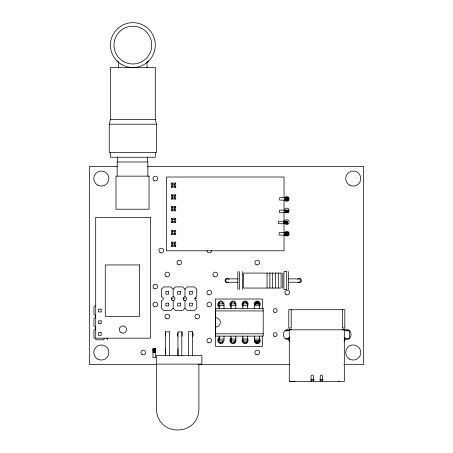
<?xml version="1.0" encoding="UTF-8"?>
<svg xmlns="http://www.w3.org/2000/svg" width="453" height="453" viewBox="0 0 453 453"><rect width="100%" height="100%" fill="white"/><g stroke="black" fill="none" stroke-linecap="round" stroke-linejoin="round"><path stroke-width="0.68" d="M256.562 304.156L257.077 301.817M257.859 340.577L257.502 342.695M234.377 302.423C232.429 300.362 229.705 303.697 231.132 305.684M230.798 304.439L230.837 303.782M242.972 339.914C242.106 342.887 246.817 344.206 247.208 340.95M255.079 304.439L255.622 302.61M255.549 304.405C255.192 301.953 259.02 301.67 258.923 304.184M255.662 304.399L256.058 303.063L257.151 302.451M259.354 304.812L259.292 303.504L258.68 302.411M259.167 341.573L259.292 339.642M230.883 303.504L230.82 304.812M235.758 305.379C237.072 297.327 225.922 301.925 231.319 307.202M255.073 304.156C254.909 301.398 259.11 300.968 259.354 303.776M109.247 124.19L110.424 119.467L110.424 67.52L155.294 67.52L155.294 119.467L156.472 124.19L156.472 152.531L109.247 152.531L109.247 124.19L156.472 124.19M222.225 302.423C219.994 300.169 217.253 304.365 219.354 306.183M218.691 339.92L219.609 338.317M222.723 341.573L222.91 340.95L221.981 342.553M243.159 303.153L243.035 305.084M235.062 340.95L234.127 342.553M258.782 340.815L257.729 342.191M258.889 340.837C258.759 342.683 255.968 342.91 255.634 341.052M259.343 340.95C259.11 343.77 254.931 343.312 255.079 340.577M257.587 343.334L258.414 342.536M223.612 341.517C221.619 347.553 214.524 340.214 219.456 337.338M247.57 306.194C250.685 298.833 238.839 299.886 242.882 306.607M259.722 306.194C262.78 299.79 252.179 299.071 254.592 305.86M254.756 338.533C251.642 345.899 263.487 344.846 259.45 338.119M259.292 341.222C258.861 343.617 255.288 343.34 255.118 340.95M344.02 341.341L344.829 339.557L344.829 337.27M255.634 302.621L256.834 301.392M218.878 303.165L219.195 302.621M219.195 338.759C217.525 340.531 219.733 344.201 221.97 342.536M243.17 303.165C243.957 300.809 247.406 301.84 247.247 304.156M231.33 338.748L230.826 339.914L231.132 341.817M230.962 337.847C226.591 343.051 236.579 347.06 235.843 339.722M234.756 341.822L233.918 342.695M243.114 337.847C238.454 344.003 250.107 346.596 247.734 338.867M233.867 342.089L234.201 341.749M171.523 187.236L172.684 186.075L172.684 184.218L171.523 183.052L175.707 183.052L175.707 187.236L171.523 187.236L171.523 183.052M175.707 187.236L174.547 186.075L174.547 184.218L175.707 183.052M171.523 199.048L172.684 197.887L172.684 196.024L171.523 194.864L171.523 199.048L175.707 199.048L175.707 194.864L171.523 194.864M175.707 199.048L174.547 197.887L174.547 196.024L175.707 194.864M171.523 210.855L172.684 209.694L174.547 209.694L175.707 210.855L171.523 210.855L171.523 206.67L175.707 206.67L175.707 210.855M171.523 206.67L172.684 207.836L174.547 207.836L175.707 206.67M171.523 222.666L172.684 221.506L172.684 219.643L171.523 218.482L171.523 222.666L175.707 222.666L175.707 218.482L171.523 218.482M175.707 222.666L174.547 221.506L174.547 219.643L175.707 218.482M95.793 305.163L93.947 307.009L93.947 314.099L95.793 315.945M171.523 234.478L172.684 233.312L174.547 233.312L175.707 234.478L175.707 230.294L171.523 230.294L171.523 234.478L175.707 234.478M174.547 233.312L174.547 231.455L175.707 230.294M95.793 316.862L93.947 318.708L93.947 325.798L95.793 327.644M171.523 246.285L172.684 245.124L172.684 243.261L171.523 242.1L171.523 246.285L175.707 246.285L175.707 242.1L171.523 242.1M175.707 246.285L174.547 245.124L174.547 243.261L175.707 242.1M95.793 328.561L93.947 330.407L93.947 337.496L96.251 339.801L103.805 339.801A1.84 1.84 0 0 1 104.728 338.204M173.188 296.845L173.188 289.24L175.509 286.919L182.65 286.919L184.971 289.24L184.971 296.845M184.971 289.24L187.293 286.919L194.433 286.919L196.755 289.24L196.755 296.845A1.857 1.857 0 0 0 194.898 298.703A1.857 1.857 0 0 0 196.755 300.554L196.755 308.165L194.433 310.481L187.293 310.481L184.971 308.165L184.971 300.554M173.188 300.554L173.188 308.165L170.872 310.481L163.726 310.481L161.41 308.165L161.41 300.554A1.857 1.857 0 0 0 163.267 298.703A1.857 1.857 0 0 0 161.41 296.845L161.41 289.24L163.726 286.919L170.872 286.919L173.188 289.24M184.971 308.165L182.65 310.481L175.509 310.481L173.188 308.165M147.027 62.248L148.72 60.945M243.912 302.191L244.416 301.908M234.116 342.536C232.955 343.533 231.194 342.598 230.9 341.217M245.758 342.825L246.268 342.536M349.512 331.047L349.699 337.394M349.631 338.108L344.608 338.657M257.383 343.617L256.953 343.521M232.27 301.908L232.825 301.789M256.562 301.891L257.678 301.817L258.669 302.423M257.355 342.944L257.768 342.859M285.028 330.713L289.665 330.243M286.143 330.911L288.131 330.713M344.812 338.323L346.137 338.187M293.963 381.477L295.096 381.188A3.007 3.007 0 0 1 294.824 381.307A2.865 2.865 0 0 1 293.963 381.477L289.291 381.483L289.291 329.818L344.32 329.818L344.32 381.483L289.291 381.483M110.424 119.467L155.294 119.467M117.61 166.619L89.326 166.619L89.326 364.506L156.5 364.506M147.304 166.619L363.674 166.619L363.674 364.506L343.878 364.506M172.684 184.218L174.547 184.218M172.684 186.075L174.547 186.075M172.684 196.024L174.547 196.024M172.684 197.887L174.547 197.887M288.448 212.678L279.552 212.678L279.552 210.175L288.448 210.175L288.38 212.678M172.684 219.643L174.547 219.643M172.684 221.506L174.547 221.506M171.523 230.294L172.684 231.455L174.547 231.455M288.046 232.604L279.15 232.604L279.15 235.101L288.046 235.101L288.046 232.604L287.978 235.101M172.684 243.261L174.547 243.261M172.684 245.124L174.547 245.124M229.15 278.872L237.853 278.872M288.402 278.872L297.106 278.872M228.714 282.242L237.853 282.242M288.402 282.242L297.949 282.242M171.336 298.703L173.188 298.703M183.114 298.703L184.971 298.703M194.898 298.703L196.755 298.703M219.178 305.673L224.014 305.673M230.996 305.673L235.832 305.673M242.808 305.673L247.649 305.673M254.626 305.673L259.461 305.673M215.702 310.917L263.216 310.917M169.371 331.822L165.498 331.766L165.498 336.013M215.702 333.804L263.216 333.804M289.994 337.27L288.782 337.27L288.782 339.557L289.586 341.341M219.178 339.054L224.014 339.054M230.996 339.054L235.832 339.054M242.808 339.054L247.649 339.054M254.626 339.054L259.461 339.054M155.504 348.827L153.001 348.759L153.001 357.655L155.504 357.655L155.504 348.759M153.001 348.969L155.504 348.969M153.001 349.184L155.504 349.184M153.001 349.461L155.504 349.461M153.001 349.795L155.504 349.795M153.001 350.186L155.504 350.186M153.001 350.622L155.504 350.622M153.001 351.098L155.504 351.098M153.001 351.602L155.504 351.602M153.001 352.123L155.504 352.123M153.001 352.615L155.504 352.615M156.444 364.116L201.874 364.116L201.874 355.622L156.444 355.622L156.444 409.121C157.197 436.964 198.148 436.964 198.901 409.121L198.901 364.116M198.924 364.506L289.433 364.506M310.832 379.654L314.008 379.654M319.829 379.654L323.097 379.654M311.154 380.027L313.986 380.027M320.328 380.027L322.451 380.027M244.971 301.789L245.532 301.834M257.327 342.275L256.183 341.811L255.735 341.013M220.356 342.893L220.917 342.944M343.946 330.243L349.631 330.854M346.137 330.775L347.462 330.911M287.468 338.187L288.793 338.323M285.028 338.255L289.003 338.657M245.209 301.766L246.273 302.179M258.204 302.055L257.666 301.573M257.559 302.491L258.289 302.921L258.816 304.195M244.122 342.678L244.648 342.893M116.999 60.945L118.692 62.248M246.058 302.055L246.523 302.423M219.36 342.309L219.824 342.678M219.173 307.202C214.512 303.748 222.355 297.31 223.697 303.584M234.382 302.411L234.739 302.921M222.236 302.411L222.955 304.156L222.836 303.51M257.412 301.891L257.859 304.439M255.198 341.217L255.441 341.811M234.75 302.91L235.101 304.156M243.046 341.217L243.289 341.811M256.857 342.553L256.574 340.95M256.658 342.836L256.755 343.153M230.781 340.294L230.82 340.95M342.406 309.705L342.406 327.989L344.829 327.989L344.829 309.705L288.782 309.705L288.782 327.989L291.205 327.989L291.205 309.705M322.519 381.483L322.519 376.222A1.144 1.144 0 0 0 321.375 375.078A1.144 1.144 0 0 0 320.231 376.222L320.231 381.483M313.374 381.483L313.374 376.222A1.144 1.144 0 0 0 312.23 375.078A1.144 1.144 0 0 0 311.092 376.222L311.092 381.483M288.504 197.604L288.504 200.101M288.402 271.574L288.402 289.541M288.363 197.604L288.363 200.101M288.238 210.175L288.238 212.678M288.153 197.604L288.153 200.101M288.029 210.175L288.029 212.678M287.876 197.604L287.876 200.101M287.836 232.604L287.836 235.101M287.751 210.175L287.751 212.678M287.621 232.604L287.621 235.101M287.542 197.604L287.542 200.101M287.412 210.175L287.412 212.678M287.349 232.604L287.349 235.101M287.151 197.604L287.151 200.101M287.123 221.228L287.123 223.725M287.026 210.175L287.026 212.678M287.009 232.604L287.009 235.101M286.913 221.228L286.913 223.725M286.715 197.604L286.715 200.101M286.585 210.175L286.585 212.678M286.636 221.228L286.636 223.725M286.619 232.604L286.619 235.101M286.239 197.604L286.239 200.101M286.296 221.228L286.296 223.725M286.115 210.175L286.115 212.678M286.183 232.604L286.183 235.101M285.905 221.228L285.905 223.725M285.735 197.604L285.735 200.101M285.707 232.604L285.707 235.101M285.611 210.175L285.611 212.678M285.469 221.228L285.469 223.725M285.209 197.604L285.209 200.101M285.203 232.604L285.203 235.101M285.084 210.175L285.084 212.678M284.994 221.228L284.994 223.725M284.716 197.604L284.716 200.101A2.361 2.361 0 0 0 288.284 200.73A2.361 2.361 0 0 0 288.284 197.112A2.361 2.361 0 0 0 284.716 197.74M284.682 232.604L284.682 235.101M284.592 210.175L284.592 212.678M284.49 221.228L284.49 223.725M284.19 232.604L284.19 235.101M284.037 197.389L284.037 177.01L166.54 177.01L166.54 250.792L284.037 250.792L284.037 234.631M284.037 200.198L284.037 210.741M284.037 212.146L284.037 221.279M284.037 223.386L284.037 232.519M283.969 221.228L283.969 223.725M283.476 221.228L283.476 223.725M282.785 273.074L282.785 288.046M278.289 273.074L278.289 288.046M275.481 273.074L275.481 288.046M272.678 273.074L272.678 288.046M269.869 273.074L269.869 288.046M267.06 273.074L267.06 288.046M262.406 309.037L262.406 299.014L215.43 299.014L215.43 346.364L262.406 346.364L262.406 335.82M259.461 308.589L259.461 303.81L254.626 303.81L254.626 308.589M259.461 336.132L259.461 340.911L254.626 340.911L254.626 336.132M247.649 308.589L247.649 303.81L242.808 303.81L242.808 308.589M247.649 336.132L247.649 340.911L242.808 340.911L242.808 336.132M242.349 271.574L242.349 289.541M239.541 271.574L239.541 289.541M237.853 271.574L237.853 289.541M235.832 308.589L235.832 303.81L230.996 303.81L230.996 308.589M235.832 336.132L235.832 340.911L230.996 340.911L230.996 336.132M224.014 308.589L224.014 303.81L219.178 303.81L219.178 308.589M224.014 336.132L224.014 340.911L219.178 340.911L219.178 336.132M192.406 335.939L192.406 331.692L188.533 331.692L188.533 355.775M192.389 331.738L192.389 355.775M182.202 331.862L182.202 336.109M181.8 355.945L181.817 331.862L177.944 331.862L177.944 355.945M177.995 348.759L177.995 355.798M174.547 207.836L174.547 209.694M172.684 207.836L172.684 209.694M172.684 231.455L172.684 233.312M169.371 331.766L169.371 355.843M165.515 331.806L165.515 355.843L165.498 348.759M155.294 152.531L155.294 157.253L110.424 157.253L110.424 152.531M147.871 176.143L147.871 161.976L117.168 161.976L117.168 176.143M147.633 157.061L147.633 161.976M147.027 61.959L147.027 67.52M118.692 61.959L118.692 67.52M117.406 157.061L117.406 161.976M211.647 250.543A2.361 2.361 0 0 1 209.286 252.904A2.361 2.361 0 0 1 206.925 250.543M192.248 332.853A1.92 1.92 0 0 1 192.248 336.177M178.335 336.177A1.92 1.92 0 0 1 178.335 332.853M228.357 282.4A2.157 2.157 0 0 1 225.413 281.613A2.157 2.157 0 0 1 226.2 278.663A2.157 2.157 0 0 1 229.15 279.456M297.389 279.456A2.157 2.157 0 0 1 300.333 278.663A2.157 2.157 0 0 1 301.126 281.613A2.157 2.157 0 0 1 298.176 282.4M284.716 232.451A2.361 2.361 0 0 1 288.284 231.828A2.361 2.361 0 0 1 288.284 235.441A2.361 2.361 0 0 1 284.716 234.813M284.716 220.883A2.361 2.361 0 0 1 287.944 220.016A2.361 2.361 0 0 1 288.81 223.244A2.361 2.361 0 0 1 285.583 224.11M284.405 210.492A2.361 2.361 0 0 1 287.174 208.165A2.361 2.361 0 0 1 288.986 211.302A2.361 2.361 0 0 1 285.583 212.536M288.816 339.948A5.43 5.43 0 0 1 283.572 333.108A5.43 5.43 0 0 1 291.534 329.812M342.966 329.812A5.43 5.43 0 0 1 351.069 333.804A5.43 5.43 0 0 1 344.274 339.761M256.313 302.864A1.92 1.92 0 0 1 257.27 302.61M106.568 338.204A1.84 1.84 0 0 1 107.491 339.801M342.695 329.954A5.844 0.793 -3.7 0 1 342.604 329.818M297.949 279.099A1.687 1.687 0 0 1 300.464 280.339A1.687 1.687 0 0 1 298.357 282.185M228.306 282.021A1.687 1.687 0 0 1 226.081 281.528A1.687 1.687 0 0 1 226.381 279.269A1.687 1.687 0 0 1 228.652 279.365M215.702 317.712A4.655 4.655 0 0 1 220.356 322.36A4.655 4.655 0 0 1 215.702 327.015M149.048 176.143L115.991 176.143L115.991 209.201L149.048 209.201L149.048 176.143M288.578 197.604L279.677 197.604L279.677 200.101L288.578 200.101L288.578 197.604M150.351 217.332L95.708 217.332L95.708 338.176L150.351 338.176L150.351 217.332M287.332 221.228L278.436 221.228L278.436 223.725L287.332 223.725L287.332 221.228M139.535 264.943L105.26 264.943L105.26 316.353L139.535 316.353L139.535 264.943M286.715 271.574L283.906 271.574L283.906 289.541L286.715 289.541L286.715 271.574M281.098 273.074L243.471 273.074L243.471 288.046L281.098 288.046L281.098 273.074M168.692 291.421L165.906 291.421L165.906 294.201L168.692 294.201L168.692 291.421M180.47 291.421L177.689 291.421L177.689 294.201L180.47 294.201L180.47 291.421M192.253 291.421L189.473 291.421L189.473 294.201L192.253 294.201L192.253 291.421M168.692 303.199L165.906 303.199L165.906 305.985L168.692 305.985L168.692 303.199M180.47 303.199L177.689 303.199L177.689 305.985L180.47 305.985L180.47 303.199M192.253 303.199L189.473 303.199L189.473 305.985L192.253 305.985L192.253 303.199M263.216 308.589L215.702 308.589L215.702 336.132L263.216 336.132L263.216 308.589M101.178 309.173L98.414 309.173L98.414 311.936L101.178 311.936L101.178 309.173M101.178 320.871L98.414 320.871L98.414 323.635L101.178 323.635L101.178 320.871M101.178 332.57L98.414 332.57L98.414 335.333L101.178 335.333L101.178 332.57M339.642 381.477L338.516 381.188A3.007 3.007 0 0 0 338.787 381.307A2.865 2.865 0 0 0 339.642 381.477M166.121 276.579A2.361 2.361 0 0 0 169.66 274.535A2.361 2.361 0 0 0 166.121 272.491A2.361 2.361 0 0 0 166.121 276.579M214.105 276.579A2.361 2.361 0 0 0 217.644 274.535A2.361 2.361 0 0 0 214.105 272.491A2.361 2.361 0 0 0 214.105 276.579M160.119 252.587A2.361 2.361 0 0 0 163.663 250.543A2.361 2.361 0 0 0 160.119 248.499A2.361 2.361 0 0 0 160.119 252.587M256.087 354.552A2.361 2.361 0 0 0 259.631 352.508A2.361 2.361 0 0 0 256.087 350.463A2.361 2.361 0 0 0 256.087 354.552M142.123 354.552A2.361 2.361 0 0 0 145.668 352.508A2.361 2.361 0 0 0 142.123 350.463A2.361 2.361 0 0 0 142.123 354.552M178.114 264.586A2.361 2.361 0 0 0 181.659 262.536A2.361 2.361 0 0 0 178.114 260.492A2.361 2.361 0 0 0 178.114 264.586M256.087 264.586A2.361 2.361 0 0 0 259.631 262.536A2.361 2.361 0 0 0 256.087 260.492A2.361 2.361 0 0 0 256.087 264.586M196.109 318.567A2.361 2.361 0 0 0 199.648 316.522A2.361 2.361 0 0 0 196.109 314.478A2.361 2.361 0 0 0 196.109 318.567M166.121 318.567A2.361 2.361 0 0 0 169.66 316.522A2.361 2.361 0 0 0 166.121 314.478A2.361 2.361 0 0 0 166.121 318.567M154.122 288.578A2.361 2.361 0 0 0 157.667 286.528A2.361 2.361 0 0 0 154.122 284.484A2.361 2.361 0 0 0 154.122 288.578M154.122 306.568A2.361 2.361 0 0 0 157.667 304.524A2.361 2.361 0 0 0 154.122 302.479A2.361 2.361 0 0 0 154.122 306.568M208.103 342.559A2.361 2.361 0 0 0 211.647 340.514A2.361 2.361 0 0 0 208.103 338.47A2.361 2.361 0 0 0 208.103 342.559M208.103 306.568A2.361 2.361 0 0 0 211.647 304.524A2.361 2.361 0 0 0 208.103 302.479A2.361 2.361 0 0 0 208.103 306.568M286.081 294.575A2.361 2.361 0 0 0 289.62 292.53A2.361 2.361 0 0 0 286.081 290.486A2.361 2.361 0 0 0 286.081 294.575M208.103 294.575A2.361 2.361 0 0 0 211.647 292.53A2.361 2.361 0 0 0 208.103 290.486A2.361 2.361 0 0 0 208.103 294.575M97.542 185.113A7.559 7.559 0 0 0 108.879 178.567A7.559 7.559 0 0 0 97.542 172.021A7.559 7.559 0 0 0 97.542 185.113M349.461 185.113A7.559 7.559 0 0 0 360.798 178.567A7.559 7.559 0 0 0 349.461 172.021A7.559 7.559 0 0 0 349.461 185.113M349.461 359.053A7.559 7.559 0 0 0 360.798 352.508A7.559 7.559 0 0 0 349.461 345.967A7.559 7.559 0 0 0 349.461 359.053M97.542 359.053A7.559 7.559 0 0 0 108.879 352.508A7.559 7.559 0 0 0 97.542 345.967A7.559 7.559 0 0 0 97.542 359.053M274.303 312.185A1.92 1.92 0 0 0 277.179 310.526A1.92 1.92 0 0 0 274.303 308.861A1.92 1.92 0 0 0 274.303 312.185M274.303 336.177A1.92 1.92 0 0 0 277.179 334.518A1.92 1.92 0 0 0 274.303 332.853A1.92 1.92 0 0 0 274.303 336.177M154.105 180.645A2.401 2.401 0 0 0 157.701 178.567A2.401 2.401 0 0 0 154.105 176.489A2.401 2.401 0 0 0 154.105 180.645M121.121 332.655A3.607 3.607 0 0 0 126.529 329.529A3.607 3.607 0 0 0 121.121 326.409A3.607 3.607 0 0 0 121.121 332.655M121.642 64.513A22.435 22.435 0 0 0 155.294 45.085A22.435 22.435 0 0 0 121.642 25.657A22.435 22.435 0 0 0 121.642 64.513M123.414 61.444A18.89 18.89 0 0 0 151.749 45.085A18.89 18.89 0 0 0 123.414 28.726A18.89 18.89 0 0 0 123.414 61.444M171.88 300.011A1.857 1.857 0 0 0 174.983 299.178A1.857 1.857 0 0 0 172.712 296.908A1.857 1.857 0 0 0 171.88 300.011M183.658 300.011A1.857 1.857 0 0 0 186.766 299.178A1.857 1.857 0 0 0 184.49 296.908A1.857 1.857 0 0 0 183.658 300.011"/></g></svg>
